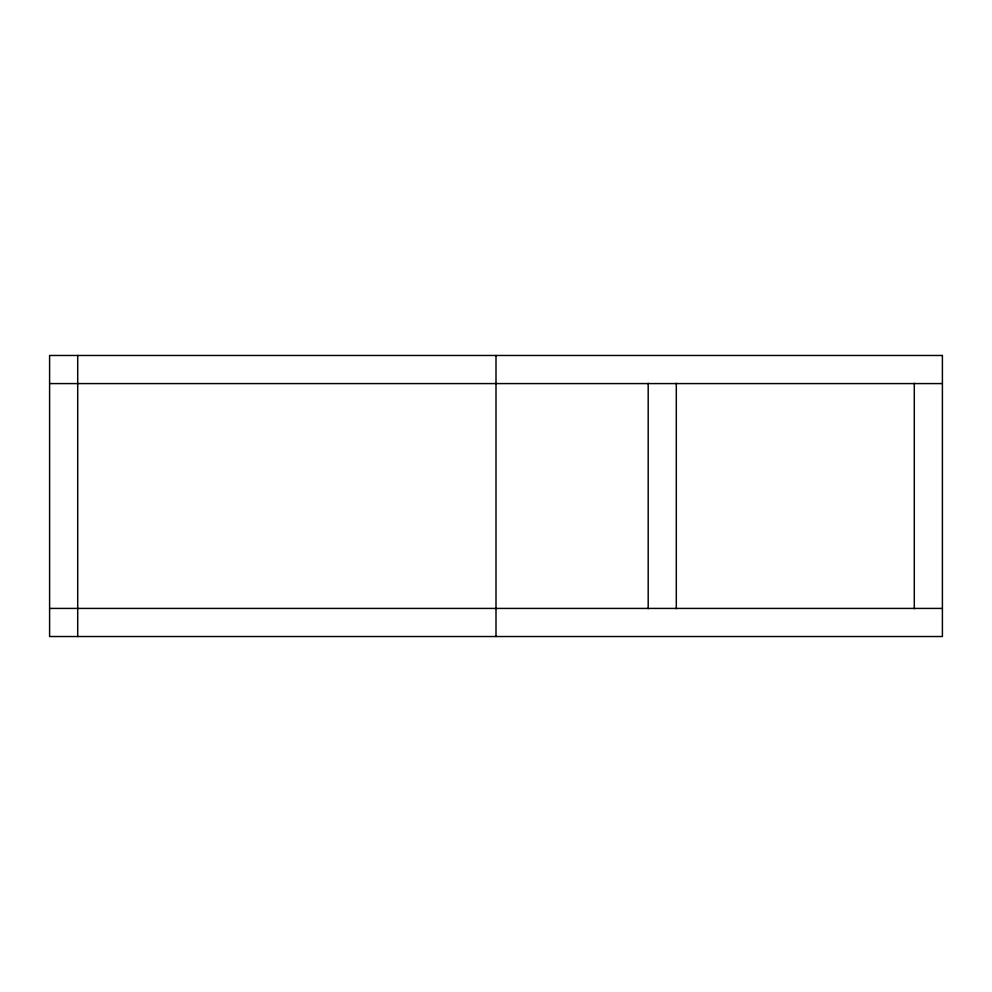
<?xml version="1.0" encoding="UTF-8"?>
<svg xmlns="http://www.w3.org/2000/svg" width="992" height="992" viewBox="0 0 992 992"><rect width="100%" height="100%" fill="white"/><g stroke="black" fill="none" stroke-linecap="round" stroke-linejoin="round"><path stroke-width="1.49" d="M49.6 383.582L942.4 383.582M49.6 608.418L942.4 608.418M914.289 383.272L914.289 608.728M676.308 383.272L676.308 608.728M648.198 383.272L648.198 608.728M496 355.471L496 636.529M77.711 355.471L77.711 636.529M942.4 355.471L49.6 355.471L49.6 636.529L942.4 636.529L942.4 355.471"/></g></svg>
